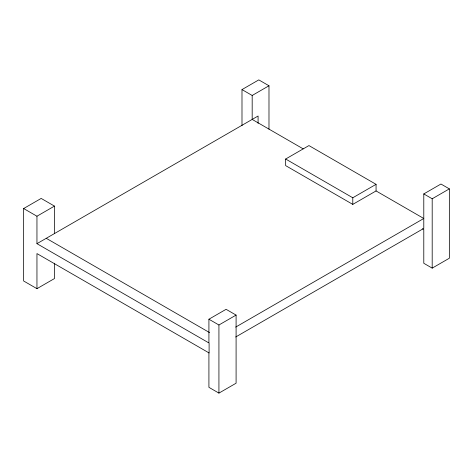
<?xml version="1.0" encoding="UTF-8"?>
<svg xmlns="http://www.w3.org/2000/svg" width="473" height="473" viewBox="0 0 473 473"><rect width="100%" height="100%" fill="white"/><g stroke="black" fill="none" stroke-linecap="round" stroke-linejoin="round"><path stroke-width="0.71" d="M54.472 263.207L54.472 278.556L36.953 288.672L23.65 280.992L23.65 208.54L41.169 198.424L54.472 206.104L54.472 233.556M241.993 125.647L241.993 89.586L258.796 79.884L268.983 85.767L268.983 129.188M23.65 208.54L36.953 216.22L54.472 206.104M241.993 89.586L252.18 95.469L268.983 85.767M36.953 216.22L36.953 243.672L258.081 116.009L258.081 123.358M376.065 190.938L352.787 204.383L285.657 165.621L285.657 159.017L308.934 145.578L376.065 184.334L376.065 190.938L423.79 218.491L235.678 327.097M285.657 159.017L352.787 197.773L376.065 184.334M235.678 337.001L423.79 228.4L423.79 193.93L440.948 184.021L449.35 188.869L449.35 258.223L432.192 268.132L423.79 263.284L423.79 229.511L422.513 228.778M208.918 342.541L208.918 319.216L226.082 309.312L236.092 315.089L236.092 383.207L218.928 393.116L208.918 387.334L208.918 352.823M423.79 193.93L432.192 198.778L449.35 188.869M208.918 319.216L218.928 324.998L236.092 315.089M303.199 148.871L252.18 119.415L252.18 95.469M46.248 238.303L209.563 332.596M36.953 243.672L209.101 343.061L209.101 352.964L36.953 253.581L36.953 288.672M432.192 198.778L432.192 268.132M352.787 197.773L352.787 204.383M218.928 324.998L218.928 393.116"/></g></svg>
